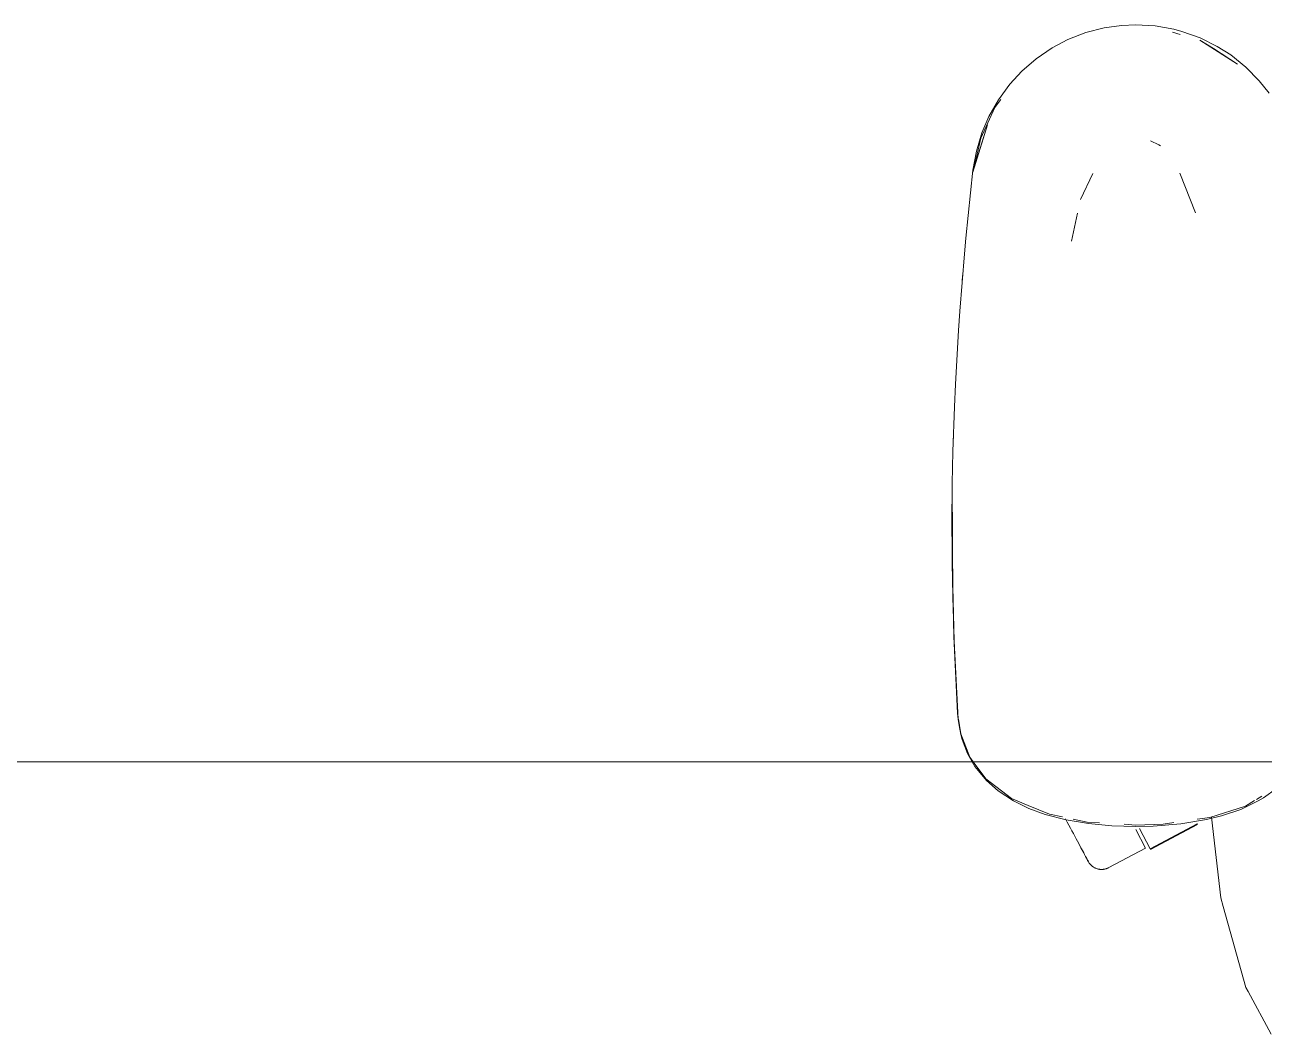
# Model space of a CAD drawing. Header units: millimetres. Extents: x 155927 to 317870, y -36033 to 97293.
# Drawn here: x 177745.5 to 178072.1, y 25056.2 to 25322.4 of the extents above; entities that cross this region are included whole.
import ezdxf

# ---------------------------------------------------------------- set-up
doc = ezdxf.new("R2010")
doc.units = ezdxf.units.MM
doc.header["$MEASUREMENT"] = 0
doc.layers.add('G-IMPT', color=8, linetype='CONTINUOUS', lineweight=9)
doc.layers.add('I-FURN', color=8, linetype='CONTINUOUS', lineweight=9)

msp = doc.modelspace()

# ---------------------------------------------------------------- linework, layer by layer
at = {"layer": 'G-IMPT'}
for p, q in [((178020.35, 25318.44), (178025.06, 25320.28)), ((178029.93, 25321.54), (178025.06, 25320.28)), ((178029.93, 25321.54), (178034.44, 25322.19)), ((178038.29, 25322.36), (178034.44, 25322.19)), ((178038.29, 25322.36), (178043.33, 25322.06)), ((178043.33, 25322.06), (178048.28, 25321.18)), ((178049.97, 25319.82), (178047.94, 25320.44)), ((178048.28, 25321.18), (178050.41, 25320.62)), ((178055.18, 25318.91), (178050.41, 25320.62)), ((178016.19, 25316.25), (178020.35, 25318.44)), ((178055.09, 25318.26), (178058.76, 25316.1)), ((178055.09, 25318.26), (178065.04, 25311.94)), ((178055.18, 25318.91), (178059.69, 25316.66)), ((178016.19, 25316.25), (178012.02, 25313.42)), ((178058.76, 25316.1), (178065.04, 25311.94)), ((178059.69, 25316.66), (178063.24, 25314.4)), ((178067.21, 25311.21), (178063.24, 25314.4)), ((178012.02, 25313.42), (178008.19, 25310.1)), ((178067.21, 25311.21), (178070.76, 25307.6)), ((178005.02, 25306.66), (178008.19, 25310.1)), ((178070.76, 25307.6), (178073.39, 25304.3)), ((178005.02, 25306.66), (178002.03, 25302.58)), ((177997.38, 25292.45), (178001.12, 25300.51)), ((177999.51, 25298.14), (178002.03, 25302.58)), ((178002.72, 25302.62), (178001.12, 25300.51)), ((177999.51, 25298.14), (177997.7, 25293.9)), ((177995.34, 25283.48), (177999.17, 25295.94)), ((177997.7, 25293.9), (177996.24, 25289.04)), ((177999.17, 25295.94), (177996.26, 25286.79)), ((177997.38, 25292.45), (177995.47, 25284.04)), ((178042.12, 25291.74), (178044.34, 25290.73)), ((178044.34, 25290.73), (178044.79, 25290.43)), ((177995.34, 25283.99), (177996.24, 25289.04)), ((177995.34, 25283.48), (177996.26, 25286.79)), ((177993.44, 25266.07), (177995.34, 25283.99)), ((178026.91, 25283.11), (178023.65, 25276.33)), ((178054.01, 25272.78), (178049.87, 25283.2)), ((178021.31, 25265.28), (178022.88, 25272.71)), ((177993.09, 25261.94), (177993.44, 25266.07)), ((177991.84, 25246.88), (177993.09, 25261.94)), ((177992.49, 25255.06), (177992.66, 25256.74)), ((177991.84, 25246.88), (177991.52, 25241.79)), ((177991.52, 25241.79), (177990.71, 25227.65)), ((177990.45, 25221.63), (177990.71, 25227.65)), ((177990.45, 25221.63), (177990.06, 25209.87)), ((177990.31, 25216.74), (177990.2, 25214.81)), ((177990.2, 25214.81), (177990.19, 25213.31)), ((177989.9, 25201.45), (177990.06, 25209.87)), ((177989.9, 25201.45), (177989.81, 25190.66)), ((177989.9, 25201.45), (177989.85, 25181.27)), ((177989.9, 25201.45), (177990.01, 25171.43)), ((177990.01, 25171.43), (177989.81, 25190.66)), ((177989.85, 25181.27), (177990.01, 25171.43)), ((177989.85, 25181.27), (177990.36, 25159.87)), ((177989.85, 25181.27), (177990.32, 25161.08)), ((177989.9, 25181.76), (177989.87, 25179.23)), ((177989.87, 25179.23), (177989.94, 25177.32)), ((177990.01, 25171.43), (177990.36, 25159.87)), ((177990.36, 25159.87), (177990.32, 25161.08)), ((177990.32, 25161.08), (177991.4, 25139.3)), ((177990.32, 25161.08), (177991.29, 25140.9)), ((177990.36, 25159.87), (177991.4, 25139.3)), ((177991.21, 25143.14), (177991.29, 25140.9)), ((177991.4, 25139.3), (177991.29, 25140.9)), ((177991.4, 25139.3), (177991.66, 25137.65)), ((177992.12, 25135.43), (177991.54, 25139.28)), ((177992.1, 25135.25), (177991.66, 25137.65)), ((177992.1, 25135.25), (177992.47, 25133.91)), ((177992.12, 25135.43), (177994.53, 25129.24)), ((177993.86, 25130.27), (177992.47, 25133.91)), ((177993.86, 25130.27), (177995.14, 25128.03)), ((177994.53, 25129.24), (177995.43, 25128.03)), ((177995.14, 25128.03), (177995.82, 25126.83)), ((177995.43, 25128.03), (177998.7, 25123.61)), ((177995.82, 25126.83), (177998.9, 25123.09)), ((177998.7, 25123.61), (178005.49, 25118.4)), ((178001.94, 25120.42), (177998.9, 25123.09)), ((178075.36, 25120.98), (178071.9, 25118.54)), ((178005.98, 25117.77), (178001.94, 25120.42)), ((178005.49, 25118.4), (178009.88, 25116.56)), ((178005.98, 25117.77), (178010.06, 25115.79)), ((178065.89, 25115.53), (178070.53, 25117.73)), ((178067.11, 25116.39), (178069.56, 25117.86)), ((178070.03, 25118.14), (178071.47, 25119)), ((178070.53, 25117.73), (178071.9, 25118.54)), ((178015.5, 25114.23), (178009.88, 25116.56)), ((178014.39, 25114.2), (178010.06, 25115.79)), ((178057.72, 25113.36), (178067.11, 25116.39)), ((178060.8, 25113.79), (178065.89, 25115.53)), ((178014.39, 25114.2), (178019.87, 25112.77)), ((178015.5, 25114.23), (178018.97, 25113.52)), ((178025.8, 25111.77), (178019.87, 25112.77)), ((178021.72, 25112.96), (178025.47, 25112.19)), ((178025.47, 25112.19), (178028.67, 25111.99)), ((178025.8, 25111.77), (178031.95, 25111.21)), ((178038.29, 25111.03), (178031.95, 25111.21)), ((178035.18, 25111.59), (178038.29, 25111.4)), ((178045.46, 25111.63), (178038.29, 25111.4)), ((178042.8, 25111.12), (178038.29, 25111.03)), ((178042.8, 25111.12), (178050.11, 25111.69)), ((178045.46, 25111.63), (178048.24, 25112.03)), ((178056.88, 25112.81), (178050.11, 25111.69)), ((178054.43, 25112.9), (178057.72, 25113.36)), ((178060.8, 25113.79), (178056.88, 25112.81)), ((178058.22, 25113.48), (178060.64, 25092.2)), ((178061.27, 25089.94), (178060.64, 25092.2)), ((178061.27, 25089.94), (178067.28, 25068.59)), ((178067.28, 25068.59), (178067.87, 25067.48)), ((178067.87, 25067.48), (178073.89, 25056.24))]:
    msp.add_line(p, q, dxfattribs=at)
at = {"layer": 'I-FURN'}
for p, q in [((178960.49, 25128.03), (177560.49, 25128.03)), ((177560.49, 25128.03), (178960.49, 25128.03)), ((178019.75, 25112.99), (178020.19, 25112.17)), ((178020.19, 25112.17), (178020.62, 25111.37)), ((178020.62, 25111.37), (178021.03, 25110.59)), ((178054.42, 25111.7), (178042.06, 25105.12)), ((178042.15, 25104.95), (178054.51, 25111.53)), ((178054.37, 25111.79), (178054.42, 25111.7)), ((178021.03, 25110.59), (178021.43, 25109.84)), ((178021.43, 25109.84), (178021.81, 25109.12)), ((178021.81, 25109.12), (178022.18, 25108.43)), ((178022.18, 25108.43), (178022.54, 25107.76)), ((178022.54, 25107.76), (178022.87, 25107.13)), ((178040.83, 25105.31), (178038.24, 25110.18)), ((178042.06, 25105.12), (178039.2, 25110.5)), ((178022.87, 25107.13), (178023.19, 25106.53)), ((178023.36, 25106.22), (178023.05, 25106.8)), ((178023.19, 25106.53), (178023.5, 25105.96)), ((178023.65, 25105.66), (178023.36, 25106.22)), ((178023.5, 25105.96), (178023.78, 25105.42)), ((178023.93, 25105.15), (178023.65, 25105.66)), ((178023.78, 25105.42), (178024.05, 25104.92)), ((178024.18, 25104.67), (178023.93, 25105.15)), ((178024.05, 25104.92), (178024.29, 25104.46)), ((178024.42, 25104.22), (178024.18, 25104.67)), ((178031.14, 25100.16), (178040.83, 25105.31)), ((178024.29, 25104.46), (178024.52, 25104.03)), ((178024.64, 25103.81), (178024.42, 25104.22)), ((178024.52, 25104.03), (178024.73, 25103.63)), ((178024.84, 25103.44), (178024.64, 25103.81)), ((178024.73, 25103.63), (178024.92, 25103.28)), ((178025.01, 25103.1), (178024.84, 25103.44)), ((178024.92, 25103.28), (178025.09, 25102.96)), ((178025.17, 25102.8), (178025.01, 25103.1)), ((178025.09, 25102.96), (178025.24, 25102.68)), ((178025.31, 25102.55), (178025.17, 25102.8)), ((178025.24, 25102.68), (178025.37, 25102.44)), ((178025.43, 25102.33), (178025.31, 25102.55)), ((178025.37, 25102.44), (178025.47, 25102.24)), ((178025.52, 25102.15), (178025.43, 25102.33)), ((178025.47, 25102.24), (178025.56, 25102.08)), ((178025.6, 25102.01), (178025.52, 25102.15)), ((178025.56, 25102.08), (178025.62, 25101.95)), ((178025.65, 25101.91), (178025.6, 25102.01)), ((178025.62, 25101.95), (178025.67, 25101.87)), ((178025.68, 25101.85), (178025.65, 25101.91)), ((178025.67, 25101.87), (178025.69, 25101.83)), ((178025.69, 25101.83), (178025.68, 25101.85)), ((178025.71, 25101.79), (178025.69, 25101.83)), ((178025.69, 25101.83), (178025.69, 25101.83)), ((178025.79, 25101.65), (178025.71, 25101.79)), ((178025.88, 25101.51), (178025.79, 25101.65)), ((178025.97, 25101.38), (178025.88, 25101.51)), ((178026.07, 25101.25), (178025.97, 25101.38)), ((178026.17, 25101.12), (178026.07, 25101.25)), ((178026.27, 25101), (178026.17, 25101.12)), ((178026.38, 25100.88), (178026.27, 25101)), ((178026.5, 25100.77), (178026.38, 25100.88)), ((178026.62, 25100.66), (178026.5, 25100.77)), ((178026.74, 25100.56), (178026.62, 25100.66)), ((178026.87, 25100.46), (178026.74, 25100.56)), ((178027, 25100.37), (178026.87, 25100.46)), ((178027.14, 25100.28), (178027, 25100.37)), ((178027.28, 25100.2), (178027.14, 25100.28)), ((178027.42, 25100.13), (178027.28, 25100.2)), ((178027.57, 25100.06), (178027.42, 25100.13)), ((178027.71, 25099.99), (178027.57, 25100.06)), ((178027.86, 25099.93), (178027.71, 25099.99)), ((178028.02, 25099.88), (178027.86, 25099.93)), ((178028.17, 25099.83), (178028.02, 25099.88)), ((178028.33, 25099.79), (178028.17, 25099.83)), ((178028.49, 25099.76), (178028.33, 25099.79)), ((178028.64, 25099.73), (178028.49, 25099.76)), ((178028.8, 25099.71), (178028.64, 25099.73)), ((178028.96, 25099.7), (178028.8, 25099.71)), ((178029.13, 25099.69), (178028.96, 25099.7)), ((178029.29, 25099.69), (178029.13, 25099.69)), ((178029.45, 25099.69), (178029.29, 25099.69)), ((178029.61, 25099.7), (178029.45, 25099.69)), ((178029.77, 25099.72), (178029.61, 25099.7)), ((178029.93, 25099.74), (178029.77, 25099.72)), ((178030.09, 25099.77), (178029.93, 25099.74)), ((178030.24, 25099.81), (178030.09, 25099.77)), ((178030.4, 25099.85), (178030.24, 25099.81)), ((178030.55, 25099.9), (178030.4, 25099.85)), ((178030.7, 25099.96), (178030.55, 25099.9)), ((178030.85, 25100.02), (178030.7, 25099.96)), ((178031, 25100.09), (178030.85, 25100.02)), ((178031.14, 25100.16), (178031, 25100.09))]:
    msp.add_line(p, q, dxfattribs=at)

doc.saveas('drawing.dxf')
